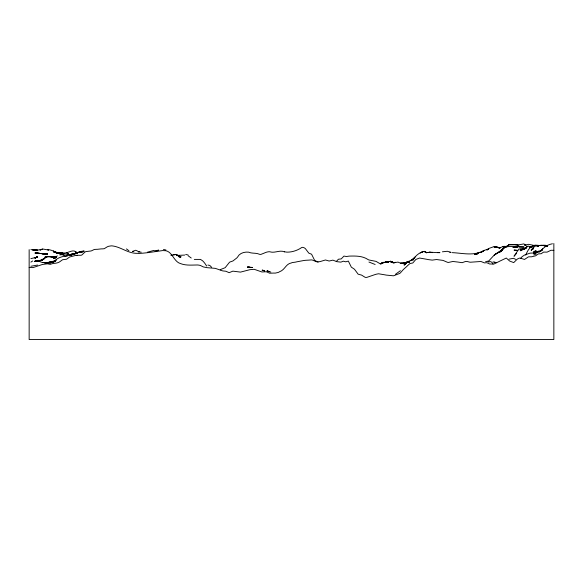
<?xml version="1.0" encoding="UTF-8"?>
<svg xmlns="http://www.w3.org/2000/svg" width="583" height="583" viewBox="0 0 583 583"><rect width="100%" height="100%" fill="white"/><g stroke="black" fill="none" stroke-linecap="round" stroke-linejoin="round"><path stroke-width="0.87" d="M501.191 251.266C504.266 244 512.989 247.76 518.936 245.953L514.024 247.214M501.191 251.288L503.938 247.87L502.546 249.036L500.739 251.594L503.938 247.739L505.359 247.054L503.938 247.724L499.835 252.191L502.546 249.422L494.224 255.07L488.066 261.687M525.779 255.07C527.622 250.173 531.237 244.007 537.439 245.275C540.732 246.011 544.15 244.364 547.342 245.807M336.253 261.527L338.417 259.231L341.215 258.918L343.955 256.09L346.44 256.513L348.649 256.192A6.726 6.726 0 0 1 349.836 256.09C356.075 255.952 362.509 255.886 368.041 259.544A7.47 7.47 0 0 0 368.966 259.982L376.071 261.388L381.005 264.288M520.626 258.466L522.011 256.746L524.489 255.062L530.027 253.139L536.207 252.905L533.736 253.408L538.677 251.076L540.346 251.033M508.055 245.523L509.017 244.423L514.024 244.445L517.697 245.188M516.647 253.262L514.024 256.25L518.936 248.97L521.391 249.262M507.822 245.946L509.017 244.875L519.548 244.692L523.869 243.898L525.924 245.356M400.412 270.694L395.5 274.272M30.899 262.139L32.641 260.958M538.677 252.585L542.7 248.926L541.177 250.712C543.801 247.068 547.984 244.466 552.414 243.76M42.486 259.814L44.957 257.992L40.038 260.776L37.552 260.885L42.486 260.098L37.552 261.031L42.486 259.821L44.957 258.349L40.038 260.776L37.552 260.863M57.309 255.85L53.592 258.597L56.566 256.848M505.359 246.842L509.017 244.882M537.439 246.412L538.677 245.53L541.177 245.275L545.783 245.844L544.223 245.997M220.228 269.878L220.534 269.659A6.675 6.675 0 0 1 222.393 268.814L225.184 267.663L229.491 262.27A4.321 4.321 0 0 1 230.416 261.84L232.887 260.995L236.589 258.131A7.28 7.28 0 0 0 237.514 257.147C239.569 253 244.452 251.725 248.62 252.169C252.177 253.794 255.981 252.577 259.734 254.363A4.759 4.759 0 0 0 260.973 254.377L264.354 253.037A11.726 11.726 0 0 1 265.28 252.621L266.518 252.199A20.15 20.15 0 0 1 267.451 251.951L268.989 251.725A4.045 4.045 0 0 1 269.914 251.82C274.819 253.401 279.549 249.764 284.438 251.827M541.177 250.989L542.7 249.961M488.685 262.19C490.332 260.572 492.373 262.394 493.021 264.055L493.619 264.019A2.791 2.791 0 0 0 494.537 263.756L501.03 260.543A12.739 12.739 0 0 0 501.941 260.105L506.306 258.043L509.637 261.038L513.718 262.598L517.383 259.027L519.242 258.174A3.491 3.491 0 0 1 520.473 258.167L524.489 259.457L528.482 256.841L531.579 256.79L535.588 255.82L538.364 253.896L541.177 253.722L543.604 252.082L547.029 252.14L550.993 250.267L553.85 250.34M35.06 258.094L37.552 256.476L35.06 258.065L37.552 256.717L35.06 257.948L37.552 257.045L30.899 258.612M83.835 251.003L80.767 252.25L83.835 251.543L82.006 251.987M67.205 254.531L68.43 253.948C64.655 254.64 60.945 252.782 57.309 253.306M53.592 258.4L55.822 257.781L53.592 258.473L56.566 256.826M42.486 262.627L51.37 262.394L48.666 262.642L56.566 260.113M132.596 251.36L135.679 250.238L137.544 251.04M488.073 249.437L486.834 250.034L489.312 248.285L494.224 246.529L499.835 247.673M532.913 249.225L531.266 249.99L534.968 246.041L538.677 246.157L537.439 246.113L538.677 245.778L537.439 246.339L538.677 245.53L537.439 246.208L538.677 245.632L537.439 245.509L538.677 245.64M533.736 253.554L537.439 251.616L536.207 251.878L537.439 252.024L536.207 251.55L537.439 252.403L536.207 251.317M49.89 262.335L51.749 261.905L48.666 262.314L51.749 261.563L48.666 262.598M60.61 253.335L62.257 252.636C67.344 254.778 73.349 247.396 77.051 253.16C69.297 256.6 59.444 254.676 53.592 262.059L51.749 262.306L55.436 261.082L51.749 262.241L53.592 262.044L55.436 260.98L53.592 262.037L48.666 263.283M529.619 247.491L532.913 246.5M533.736 254.931L536.207 254.035M158.51 250.187L156.04 251.076L158.51 250.209L154.808 250.792L153.584 250.471L147.419 252.199M525.924 248.256L524.489 248.752L526.646 247.068L524.489 249.174L527.717 246.23L528.796 246.172L530.027 247.068M475.313 254.392L477.776 253.605M77.051 253.015L69.639 255.318L82.006 251.207L84.207 251.127M529.619 247.571L531.266 247.061L529.619 247.265M59.787 252.782L58.548 252.993L62.257 253.969L64.086 253.423M488.066 261.104L485.61 261.665M59.787 254.924L62.257 254.64L65.332 256.287M77.051 253.015L69.639 255.58L77.051 253.015L75.222 251.492L77.051 253.16M488.481 248.919L484.393 250.333L480.662 252.628L484.393 250.413L475.75 253.977L479.415 252.497C470.634 255.412 461.24 253.037 452.277 252.643M477.951 253.561L476.479 253.962L477.951 253.554M380.706 263.567L383.184 262.918L380.706 263.603L383.184 262.496L380.706 263.684L383.184 262.35L385.64 262.408L390.581 261.279L393.022 262.394L390.581 261.41M179.083 256.877L180.73 256.593M170.855 255.274L175.796 254.501L180.73 257.22L178.26 255.573L180.73 257.023L178.26 255.704L180.73 256.899L178.26 255.871L180.73 256.811L179.083 256.367L180.73 256.739L179.083 256.76L180.73 256.739M388.103 261.891L390.581 261.25L385.64 262.474L383.184 262.416M522.011 249.109L523.869 248.635L522.011 248.905M395.5 262.277L393.022 262.889L398.021 262.102C401.716 264.711 405.688 261.964 409.492 261.789L407.845 261.803L404.114 263.13L400.412 263.232L404.114 263.152L407.845 261.745L409.492 262.124L407.845 261.76L404.114 264.478L407.845 261.731L404.114 265.156L407.845 261.65L412.181 259.901L410.315 260.798L415.227 256.906L412.8 260.244C415.315 255.806 419.651 252.016 424.818 251.331L426.362 252.789L424.818 251.397L426.362 252.665L427.9 252.483L426.362 252.592L424.818 251.805L426.362 252.599L424.818 251.564L426.362 252.665C430.801 251.637 435.363 252.884 439.925 252.636L437.461 252.563M540.346 251.186L538.677 251.586L540.346 251.2M525.924 248.183L520.167 250.763L523.869 248.999L520.167 249.028M58.132 253.445L59.787 253.692L62.257 253.139L60.61 253.503M62.257 252.876L61.026 253.139L62.257 253.248L59.787 253.168M34.28 261.563L36.722 261.344L35.06 260.718L36.722 261.25M66.579 252.745L67.205 252.614M509.017 259.158L513.412 258.291L515.86 259.428M35.06 261.279L37.552 260.776L42.486 262.569L47.442 262.554L44.957 262.496L46.618 262.649M35.097 261.446L36.736 261.133M177.035 255.412L184.753 255.084M62.869 253.889L64.086 253.714M499.208 248.008L500.425 247.906M525.924 247.994L524.489 248.169L526.209 247.95M30.899 266.278L37.552 265.039M138.164 251.834L141.239 252.184M393.022 262.642L395.5 262.394M513.412 247.345L512.792 247.374M194.307 259.413L200.486 259.406L202.644 260.834A22.657 22.657 0 0 1 205.42 264.172L206.659 266.03M62.869 253.671L64.086 253.569M29.15 267.575L29.274 267.568A13.445 13.445 0 0 1 30.148 267.524L32.327 267.597A7.105 7.105 0 0 0 33.246 267.524L42.486 264.449L47.442 263.808L50.204 264.361L52.069 263.764A5.684 5.684 0 0 1 52.995 263.509L54.824 263.305A15.041 15.041 0 0 0 57.615 262.751L58.854 262.27A6.887 6.887 0 0 0 59.787 261.731L62.563 259.741L66.579 259.224L69.639 256.994L74.289 255.791A6.18 6.18 0 0 1 75.214 255.507L77.051 255.288M529.619 247.338L531.266 247.279M138.164 251.739L139.403 251.739M442.417 251.805L447.358 251.273L451.038 252.461L449.814 252.126M30.899 249.626L37.552 250.143L42.486 249.24L40.038 250.078L42.486 248.963L48.666 250.056L47.442 249.648C52.885 249.386 56.755 254.217 62.257 253.707L59.787 253.692L53.592 251.317L59.787 253.692M36.299 252.782L35.06 252.76L36.722 252.978M493.021 264.033L489.625 263.99L486.834 262.707L484.393 262.889L480.975 261.49L470.488 262.219A6.748 6.748 0 0 1 469.563 262.102L467.092 261.483A4.846 4.846 0 0 0 465.234 261.578L462.159 262.685L457.509 262A14.451 14.451 0 0 1 456.591 261.905L452.896 261.468L448.589 262.416A4.482 4.482 0 0 1 447.358 262.248L443.029 260.404L437.767 259.69A7.368 7.368 0 0 0 436.237 259.566L432.222 260.113L428.214 259.595A17.169 17.169 0 0 1 427.295 259.377L419.585 258.029L415.847 259.45L412.8 262.991L410.002 263.494L407.845 265.389A40.715 40.715 0 0 1 405.382 267.706L403.516 269.375A14.866 14.866 0 0 0 402.583 270.381L400.412 272.859A5.225 5.225 0 0 1 399.515 273.507L393.642 275.766A4.081 4.081 0 0 1 392.716 275.73L386.245 275.096A9.277 9.277 0 0 1 385.319 274.914L378.535 273.77L376.071 274.25A31.19 31.19 0 0 1 375.139 274.542L366.794 277.391L365.257 277.391L361.569 275.096L358.144 274.185L354.493 269.259L351.323 267.123L348.343 261.082L345.806 261.818L343.351 261.184L341.521 261.891A2.988 2.988 0 0 1 340.596 262.102L336.865 261.658L332.871 260.135L329.155 261.038L325.467 259.982L321.736 261.089A16.186 16.186 0 0 1 318.697 261.803L317.13 261.84A4.103 4.103 0 0 1 316.19 261.614L312.204 259.996A5.83 5.83 0 0 0 311.278 259.923L309.413 260.062A21.68 21.68 0 0 1 308.48 260.142L306.33 260.251A24.413 24.413 0 0 0 303.86 260.506L296.762 261.825A14.764 14.764 0 0 1 294.291 262.299L292.433 262.525A3.753 3.753 0 0 0 291.507 262.889C285.655 263.844 285.087 269.922 279.476 271.765A6.96 6.96 0 0 1 278.251 272.443L275.161 273.121A5.619 5.619 0 0 1 274.236 273.055L269.608 273.208L267.145 272.101A4.518 4.518 0 0 0 265.899 271.765L261.898 271.969L254.181 269.288L249.852 269.696L240.597 272.086A3.935 3.935 0 0 1 239.671 272.006L232.887 271.146L229.177 272.669L225.803 271.233L222.699 270.906L215.295 268.355L206.965 267.663L203.263 266.897L200.8 265.673A5.56 5.56 0 0 0 199.874 265.323L198.329 265.054A40.992 40.992 0 0 0 197.404 264.974C191.727 265.054 185.7 265.666 180.424 263.552C173.275 261.556 172.131 249.961 163.765 250.639A6.734 6.734 0 0 0 162.839 250.552C154.867 251.616 146.96 253.044 138.776 253.445A20.223 20.223 0 0 0 135.992 253.335C127.247 252.92 120.521 246.747 111.936 245.858A20.055 20.055 0 0 0 111.01 245.895L108.832 246.237A7.863 7.863 0 0 0 106.674 247.177L104.226 248.715L102.047 248.89A9.576 9.576 0 0 0 101.114 248.897L97.434 249.305A10.494 10.494 0 0 1 96.508 249.313L94.337 249.444L91.866 250.654A6.267 6.267 0 0 1 90.941 250.989L85.985 251.572A4.176 4.176 0 0 0 85.067 251.994L82.006 254.858A2.645 2.645 0 0 1 81.073 255.252L79.521 255.303A28.975 28.975 0 0 0 77.051 255.288M506.62 246.551L503.938 246.303L499.835 247.753L494.224 247.207L497.066 247.228L499.835 248.008M390.581 262.029L394.676 262.824M264.66 270.65L262.204 270.461L264.66 270.811L262.204 270.075L264.66 270.92M132.596 251.441L133.82 251.543M65.952 256.032L67.205 256.192M62.869 253.816L64.086 253.999M493.021 261.876L496.359 262.634L494.224 262.19M207.891 265.068L209.763 265.403L211.593 267.24M59.787 253.408L57.309 252.927L53.592 251.215L57.309 253.153L59.787 252.884L61.638 254.05M163.459 249.444L165.929 249.99M390.581 261.672L393.022 262.226M185.678 254.414L188.149 255.019M525.924 245.501L524.489 245.071L528.796 244.321L535.383 245.734M267.145 270.709L270.84 272.108M62.257 253.969L59.787 253.022L61.018 253.845L59.787 252.884L61.018 253.773M368.952 262.044L375.139 264.478M188.141 255.777L191.239 258.021M318.078 262.08L314.652 260.412L311.584 254.217L308.793 253.117L305.405 248.664A6.282 6.282 0 0 0 303.86 247.658L302.628 247.345A2.15 2.15 0 0 0 301.695 247.527C297.519 250.457 291.959 252.264 286.88 252.148A28.472 28.472 0 0 0 284.438 251.827M126.438 248.905L128.901 250.683M553.85 243.483L553.85 339.517L29.15 339.517L29.15 249.641M498.902 248.045A22.037 22.037 0 0 1 499.208 247.994M533.736 246.937L531.266 250.399L533.736 246.988M495.645 253.977L494.224 255.106L499.835 251.645L495.645 253.977M534.968 251.207L533.736 252.184L534.968 251.229L536.207 251.135L534.968 251.207L533.736 252.082L536.207 251.135L534.968 251.229M503.938 247.972L502.546 249.036L503.938 247.972M533.117 248.773L531.266 249.998L533.117 248.773M527.717 246.332L526.646 246.944L527.717 246.332M423.28 251.47L420.197 252.891L423.28 251.543M73.371 253.532L69.639 254.8L73.371 253.532M77.051 252.621L73.371 254.217L80.767 251.623L77.051 252.636M51.749 262.131L49.89 262.904L53.592 262.066L51.749 262.146M47.442 256.578L44.957 257.562C48.578 255.471 52.681 257.256 56.566 256.95L53.592 257.161L47.442 256.389L56.566 256.965L47.442 256.622L44.957 257.008L49.89 256.491L56.566 256.957L47.442 256.578M77.051 252.898L73.371 254.093L77.051 252.898M477.776 253.532L474.489 254.443L477.776 253.554M385.64 262.044L383.184 262.663L388.103 262.088L385.64 262.073L388.103 262.408L385.64 262.044M505.993 246.777L505.359 246.937L506.62 246.667L505.359 246.922L505.993 246.791M517.697 247.032L513.412 247.549L517.697 247.032M48.666 262.765L44.957 263.181L48.666 262.765M37.552 253.146L35.06 253.43L37.552 253.168L47.442 254.246L37.552 253.168L47.442 254.246L42.486 253.765L47.442 253.437L42.486 253.692L37.552 253.146M175.796 254.531L173.304 254.713L175.796 254.531L178.26 255.522L175.796 254.501M505.359 246.39L502.546 246.594L505.359 246.39M249.852 267.254L247.389 267.386L252.322 267.429L247.389 267.116L252.322 267.568L247.389 267.24L249.852 267.291M523.869 247.017L518.936 246.886L523.869 247.017M37.552 250.107L32.641 250.027L37.552 250.143M541.177 245.56L539.938 245.487L541.177 245.56M68.43 254.042L67.205 253.962L68.43 254.042M517.697 250.384L514.024 250.078L517.697 250.442M432.535 252.563L429.431 252.177L432.535 252.628M497.066 247.105L494.224 246.594L497.066 247.148M269.608 271.729L267.145 271.124L269.608 271.729M180.73 256.768L178.26 256.068L180.73 256.811M57.309 253.146L53.592 251.943L57.309 253.146L53.592 251.215L57.309 253.146M547.342 246.405L545.783 245.691L547.342 246.42"/></g></svg>
